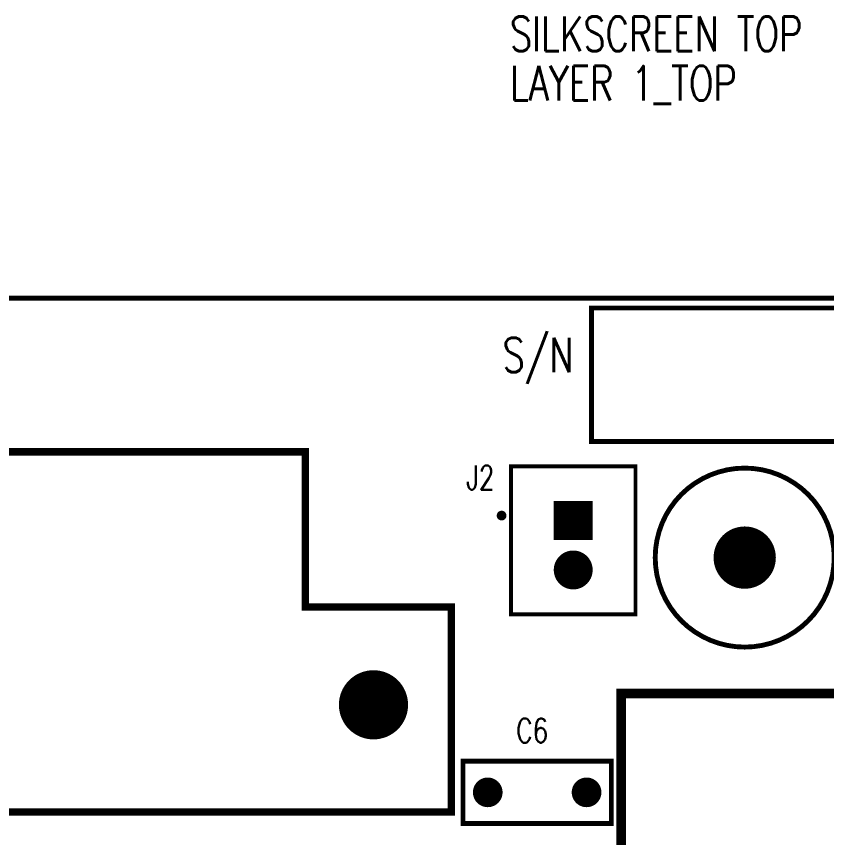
# Model space of a CAD drawing. Extents: x 0 to 127, y 0 to 167.
# Drawn here: x 43.85 to 85.49, y 124.68 to 166.88 of the extents above; entities that cross this region are included whole.
import ezdxf
from ezdxf.enums import TextEntityAlignment as Align

# ---------------------------------------------------------------- set-up
doc = ezdxf.new("R2010")
doc.units = 0
for name, color, linetype in [('2D_LINE_126', 222, 'CONTINUOUS'), ('BOARD_OUTLINE_00', 254, 'CONTINUOUS'), ('DRIL_PLTE_THRU_01', 3, 'CONTINUOUS'), ('DRIL_SYMBOL', 254, 'CONTINUOUS'), ('PADS_INNER', 106, 'CONTINUOUS'), ('PADS_TOP', 106, 'CONTINUOUS'), ('PART_NAME_126', 255, 'CONTINUOUS'), ('PART_TOP_2DLINE_126', 222, 'CONTINUOUS'), ('TEXT_01', 1, 'CONTINUOUS'), ('TEXT_126', 222, 'CONTINUOUS')]:
    doc.layers.add(name, color=color, linetype=linetype)
doc.styles.add('W0$127', font='simplex', dxfattribs={"width": 0.75})
doc.styles.add('W0$254', font='simplex', dxfattribs={"width": 0.75})

# ---------------------------------------------------------------- blocks, each defined once
blk = doc.blocks.new('BOARD_3329')
at = {"layer": 'BOARD_OUTLINE_00', "const_width": 0.254}
blk.add_lwpolyline([(5.588, -10.84199), (10.58799, -5.842), (131.318, -5.842), (132.588, -7.112), (132.588, -156.972), (131.318, -158.242), (16.088106, -158.242), (5.588, -65.8368)], close=True, dxfattribs=at)
blk = doc.blocks.new('SMOOTH_0$254')
at = {"const_width": 0.127}
blk.add_lwpolyline([(-0.0635, 0, 1), (0.0635, 0, 1)], format="xyb", close=True, dxfattribs=at)
blk = doc.blocks.new('DRAWING_3018')
at = {"layer": '2D_LINE_126', "const_width": 0.254}
blk.add_lwpolyline([(0, -1.397), (0, -8.255), (21.082, -8.255), (21.082, -1.397)], close=True, dxfattribs=at)
at = {"layer": '2D_LINE_126'}
for p in [(0, -1.397), (21.082, -1.397), (0, -8.255), (21.082, -8.255)]:
    blk.add_blockref('SMOOTH_0$254', p, dxfattribs=at)
blk = doc.blocks.new('SMOOTH_0$381')
at = {"const_width": 0.1905}
blk.add_lwpolyline([(-0.09525, 0, 1), (0.09525, 0, 1)], format="xyb", close=True, dxfattribs=at)
blk = doc.blocks.new('DRAWING_3331')
at = {"layer": '2D_LINE_126', "const_width": 0.381}
blk.add_lwpolyline([(-0.7614, 1.1424), (-0.7614, -6.8276), (6.7386, -6.8276), (6.7386, -17.3676), (-49.9814, -17.3676), (-49.9814, -6.8276), (-42.7614, -6.8276), (-42.7614, 1.1424)], close=True, dxfattribs=at)
at = {"layer": '2D_LINE_126'}
for p in [(-0.7614, 1.1424), (-0.7614, -6.8276), (6.7386, -6.8276), (6.7386, -17.3676)]:
    blk.add_blockref('SMOOTH_0$381', p, dxfattribs=at)
blk = doc.blocks.new('SMOOTH_0$508')
at = {"const_width": 0.254}
blk.add_lwpolyline([(-0.127, 0, 1), (0.127, 0, 1)], format="xyb", close=True, dxfattribs=at)
blk = doc.blocks.new('DRAWING_3337')
at = {"layer": '2D_LINE_126', "const_width": 0.508}
blk.add_lwpolyline([(0, 0), (12.7, 0), (12.7, -83.82), (0, -83.82)], close=True, dxfattribs=at)
at = {"layer": '2D_LINE_126'}
blk.add_blockref('SMOOTH_0$508', (0, 0), dxfattribs=at)
blk = doc.blocks.new('SMOOTH_0$249936')
at = {"const_width": 0.124968}
blk.add_lwpolyline([(-0.062484, 0, 1), (0.062484, 0, 1)], format="xyb", close=True, dxfattribs=at)
blk = doc.blocks.new('PART_BODY_TOP_3357')
at = {"layer": 'PART_TOP_2DLINE_126', "const_width": 0.25}
blk.add_lwpolyline([(-3.81, 1.6), (3.81, 1.6), (3.81, -1.6), (-3.81, -1.6), (-3.81, 1.6)], dxfattribs=at)
at = {"layer": 'PART_TOP_2DLINE_126'}
for p in [(-3.81, 1.6), (-3.81, 1.6), (3.81, 1.6), (-3.81, -1.6), (3.81, -1.6)]:
    blk.add_blockref('SMOOTH_0$249936', p, dxfattribs=at)
blk = doc.blocks.new('DRIL_SYMBOL_0$8128')
at = {"layer": 'DRIL_SYMBOL', "const_width": 0.0508}
for points in [[(-0.254, 0), (0.254, 0)], [(0, -0.254), (0, 0.254)]]:
    blk.add_lwpolyline(points, dxfattribs=at)
blk = doc.blocks.new('DRIL_HOLE_0$8128')
at = {"const_width": 0.4064}
blk.add_lwpolyline([(-0.2032, 0, 1), (0.2032, 0, 1)], format="xyb", close=True, dxfattribs=at)
blk.add_blockref('DRIL_SYMBOL_0$8128', (0, 0))
blk = doc.blocks.new('PAD_12')
at = {"const_width": 0.762}
blk.add_lwpolyline([(0, -0.381, 1), (0, 0.381, 1)], format="xyb", close=True, dxfattribs=at)
blk = doc.blocks.new('STK_TOP_24')
at = {"layer": 'DRIL_PLTE_THRU_01'}
blk.add_blockref('DRIL_HOLE_0$8128', (0, 0), dxfattribs=at)
at = {"layer": 'PADS_INNER'}
blk.add_blockref('PAD_12', (0, 0), dxfattribs=at)
at = {"layer": 'PADS_TOP'}
blk.add_blockref('PAD_12', (0, 0), dxfattribs=at)
blk = doc.blocks.new('SYM_TOP_20')
for name, p in [('PART_BODY_TOP_3357', (0, 0)), ('STK_TOP_24', (-2.54, 0)), ('STK_TOP_24', (2.54, 0))]:
    blk.add_blockref(name, p)
blk = doc.blocks.new('PART_TOP_68')
blk.add_blockref('SYM_TOP_20', (0, 0))
at = {"layer": 'PART_NAME_126', "style": 'W0$127', "width": 0.75}
blk.add_text('C6', height=1.2446, dxfattribs=at).set_placement((-0.254, 3.175), align=Align.MIDDLE_CENTER)
blk = doc.blocks.new('DRIL_SYMBOL_3$556')
at = {"layer": 'DRIL_SYMBOL', "const_width": 0.0508}
for points in [[(-0.254, 0), (0.254, 0)], [(0, -0.254), (0, 0.254)]]:
    blk.add_lwpolyline(points, dxfattribs=at)
blk = doc.blocks.new('DRIL_HOLE_3$556')
at = {"const_width": 1.778}
blk.add_lwpolyline([(-0.889, 0, 1), (0.889, 0, 1)], format="xyb", close=True, dxfattribs=at)
blk.add_blockref('DRIL_SYMBOL_3$556', (0, 0))
blk = doc.blocks.new('PAD_15')
at = {"const_width": 1.778}
blk.add_lwpolyline([(0, -0.889, 1), (0, 0.889, 1)], format="xyb", close=True, dxfattribs=at)
blk = doc.blocks.new('STK_TOP_28')
at = {"layer": 'DRIL_PLTE_THRU_01'}
blk.add_blockref('DRIL_HOLE_3$556', (0, 0), dxfattribs=at)
at = {"layer": 'PADS_INNER'}
blk.add_blockref('PAD_15', (0, 0), dxfattribs=at)
at = {"layer": 'PADS_TOP'}
blk.add_blockref('PAD_15', (0, 0), dxfattribs=at)
blk = doc.blocks.new('SYM_TOP_25')
blk.add_blockref('STK_TOP_28', (0, 0))
blk = doc.blocks.new('PART_TOP_106')
blk.add_blockref('SYM_TOP_25', (0, 0))
blk = doc.blocks.new('SMOOTH_0$2')
at = {"const_width": 0.1}
blk.add_lwpolyline([(-0.05, 0, 1), (0.05, 0, 1)], format="xyb", close=True, dxfattribs=at)
blk = doc.blocks.new('PART_BODY_TOP_3365')
at = {"layer": 'PART_TOP_2DLINE_126', "const_width": 0.2}
blk.add_lwpolyline([(3.2, -2.784), (3.2, 4.816), (-3.2, 4.816), (-3.2, -2.784)], close=True, dxfattribs=at)
at = {"layer": 'PART_TOP_2DLINE_126', "const_width": 0.25}
blk.add_lwpolyline([(3.558, -0.254, 1), (3.808, -0.254, 1)], format="xyb", close=True, dxfattribs=at)
at = {"layer": 'PART_TOP_2DLINE_126'}
for p in [(-3.2, 4.816), (3.2, 4.816), (-3.2, -2.784), (3.2, -2.784)]:
    blk.add_blockref('SMOOTH_0$2', p, dxfattribs=at)
blk = doc.blocks.new('DRIL_SYMBOL_1$1')
at = {"layer": 'DRIL_SYMBOL', "const_width": 0.0508}
for points in [[(-0.254, 0), (0.254, 0)], [(0, -0.254), (0, 0.254)]]:
    blk.add_lwpolyline(points, dxfattribs=at)
blk = doc.blocks.new('DRIL_HOLE_1$1')
at = {"const_width": 0.55}
blk.add_lwpolyline([(-0.275, 0, 1), (0.275, 0, 1)], format="xyb", close=True, dxfattribs=at)
blk.add_blockref('DRIL_SYMBOL_1$1', (0, 0))
blk = doc.blocks.new('PAD_17')
at = {"const_width": 1}
blk.add_lwpolyline([(0, -0.5, 1), (0, 0.5, 1)], format="xyb", close=True, dxfattribs=at)
blk = doc.blocks.new('PAD_20')
at = {"const_width": 2}
blk.add_lwpolyline([(-1, 0), (1, 0)], dxfattribs=at)
blk = doc.blocks.new('STK_TOP_32')
at = {"layer": 'DRIL_PLTE_THRU_01'}
blk.add_blockref('DRIL_HOLE_1$1', (0, 0), dxfattribs=at)
at = {"layer": 'PADS_INNER'}
blk.add_blockref('PAD_17', (0, 0), dxfattribs=at)
at = {"layer": 'PADS_TOP'}
blk.add_blockref('PAD_20', (0, 0), dxfattribs=at)
blk = doc.blocks.new('STK_TOP_31')
at = {"layer": 'DRIL_PLTE_THRU_01'}
blk.add_blockref('DRIL_HOLE_1$1', (0, 0), dxfattribs=at)
at = {"layer": 'PADS_INNER'}
blk.add_blockref('PAD_17', (0, 0), dxfattribs=at)
at = {"layer": 'PADS_TOP'}
blk.add_blockref('PAD_17', (0, 0), dxfattribs=at)
blk = doc.blocks.new('SYM_TOP_28')
for name, p in [('PART_BODY_TOP_3365', (0, 0)), ('STK_TOP_31', (0, 2.54)), ('STK_TOP_32', (0, 0))]:
    blk.add_blockref(name, p)
blk = doc.blocks.new('PART_TOP_121')
blk.add_blockref('SYM_TOP_28', (0, 0))
at = {"layer": 'PART_NAME_126', "style": 'W0$127', "width": 0.75}
blk.add_text('J2', height=1.2446, rotation=-180, dxfattribs=at).set_placement((4.77, -2.201), align=Align.MIDDLE_CENTER)
blk = doc.blocks.new('PART_BODY_TOP_3374')
at = {"layer": 'PART_TOP_2DLINE_126', "const_width": 0.25}
blk.add_lwpolyline([(-4.6, 0, 1), (4.6, 0, 1)], format="xyb", close=True, dxfattribs=at)
at = {"layer": 'PART_TOP_2DLINE_126', "const_width": 0.2}
for points in [[(-5.283, 2.896), (-5.283, 1.88), (-5.791, 2.388), (-5.283, 2.896)], [(-5.791, 2.896), (-5.791, 1.88)], [(-5.791, 2.388), (-6.299, 2.388)], [(-5.283, 2.388), (-4.775, 2.388)], [(-4.826, 0), (-6.35, 0)]]:
    blk.add_lwpolyline(points, dxfattribs=at)
at = {"layer": 'PART_TOP_2DLINE_126'}
for p in [(-5.791, 2.896), (-5.283, 2.896), (-5.283, 2.896), (-6.299, 2.388), (-5.791, 2.388), (-5.791, 2.388), (-5.283, 2.388), (-4.775, 2.388), (-5.791, 1.88), (-5.283, 1.88), (-6.35, 0), (-4.826, 0)]:
    blk.add_blockref('SMOOTH_0$2', p, dxfattribs=at)
blk = doc.blocks.new('DRIL_SYMBOL_1$6')
at = {"layer": 'DRIL_SYMBOL', "const_width": 0.0508}
for points in [[(-0.254, 0), (0.254, 0)], [(0, -0.254), (0, 0.254)]]:
    blk.add_lwpolyline(points, dxfattribs=at)
blk = doc.blocks.new('DRIL_HOLE_1$6')
at = {"const_width": 0.8}
blk.add_lwpolyline([(-0.4, 0, 1), (0.4, 0, 1)], format="xyb", close=True, dxfattribs=at)
blk.add_blockref('DRIL_SYMBOL_1$6', (0, 0))
blk = doc.blocks.new('PAD_34')
at = {"const_width": 1.6}
blk.add_lwpolyline([(0, -0.8, 1), (0, 0.8, 1)], format="xyb", close=True, dxfattribs=at)
blk = doc.blocks.new('PAD_37')
at = {"const_width": 3.2}
blk.add_lwpolyline([(-1.6, 0), (1.6, 0)], dxfattribs=at)
blk = doc.blocks.new('STK_TOP_44')
at = {"layer": 'DRIL_PLTE_THRU_01'}
blk.add_blockref('DRIL_HOLE_1$6', (0, 0), dxfattribs=at)
at = {"layer": 'PADS_INNER'}
blk.add_blockref('PAD_34', (0, 0), dxfattribs=at)
at = {"layer": 'PADS_TOP'}
blk.add_blockref('PAD_37', (0, 0), dxfattribs=at)
blk = doc.blocks.new('STK_TOP_45')
at = {"layer": 'DRIL_PLTE_THRU_01'}
blk.add_blockref('DRIL_HOLE_1$6', (0, 0), dxfattribs=at)
at = {"layer": 'PADS_INNER'}
blk.add_blockref('PAD_34', (0, 0), dxfattribs=at)
at = {"layer": 'PADS_TOP'}
blk.add_blockref('PAD_34', (0, 0), dxfattribs=at)
blk = doc.blocks.new('SYM_TOP_37')
for name, p in [('PART_BODY_TOP_3374', (0, 0)), ('STK_TOP_44', (-7.112, 0)), ('STK_TOP_45', (0, 0))]:
    blk.add_blockref(name, p)
blk = doc.blocks.new('PART_TOP_145')
blk.add_blockref('SYM_TOP_37', (0, 0))
at = {"layer": 'PART_NAME_126', "style": 'W0$127', "width": 0.75}
blk.add_text('D5', height=1.2446, rotation=-180, dxfattribs=at).set_placement((-5.334, -3.683), align=Align.MIDDLE_CENTER)

msp = doc.modelspace()

# ---------------------------------------------------------------- block references
for name, p in [('BOARD_3329', (-5.588, 158.242)), ('DRAWING_3018', (73.406, 153.289)), ('DRAWING_3331', (59.4614, 143.3576)), ('PART_TOP_106', (62.2, 131.5)), ('DRAWING_3337', (74.93, 132.08)), ('PART_TOP_68', (70.612, 127))]:
    msp.add_blockref(name, p)
at = {"rotation": 180}
for name, p in [('PART_TOP_121', (72.4662, 140.97)), ('PART_TOP_145', (81.28, 139.065))]:
    msp.add_blockref(name, p, dxfattribs=at)

# ---------------------------------------------------------------- texts
at = {"layer": 'TEXT_01', "style": 'W0$254', "width": 0.75}
msp.add_text('LAYER 1_TOP', height=1.778, dxfattribs=at).set_placement((69.215, 162.56))
at = {"layer": 'TEXT_126', "style": 'W0$254', "width": 0.75}
for s, p in [('SILKSCREEN TOP', (69.215, 165.1)), ('S/N', (68.834, 148.59))]:
    msp.add_text(s, height=1.778, dxfattribs=at).set_placement(p)

doc.saveas('drawing.dxf')
